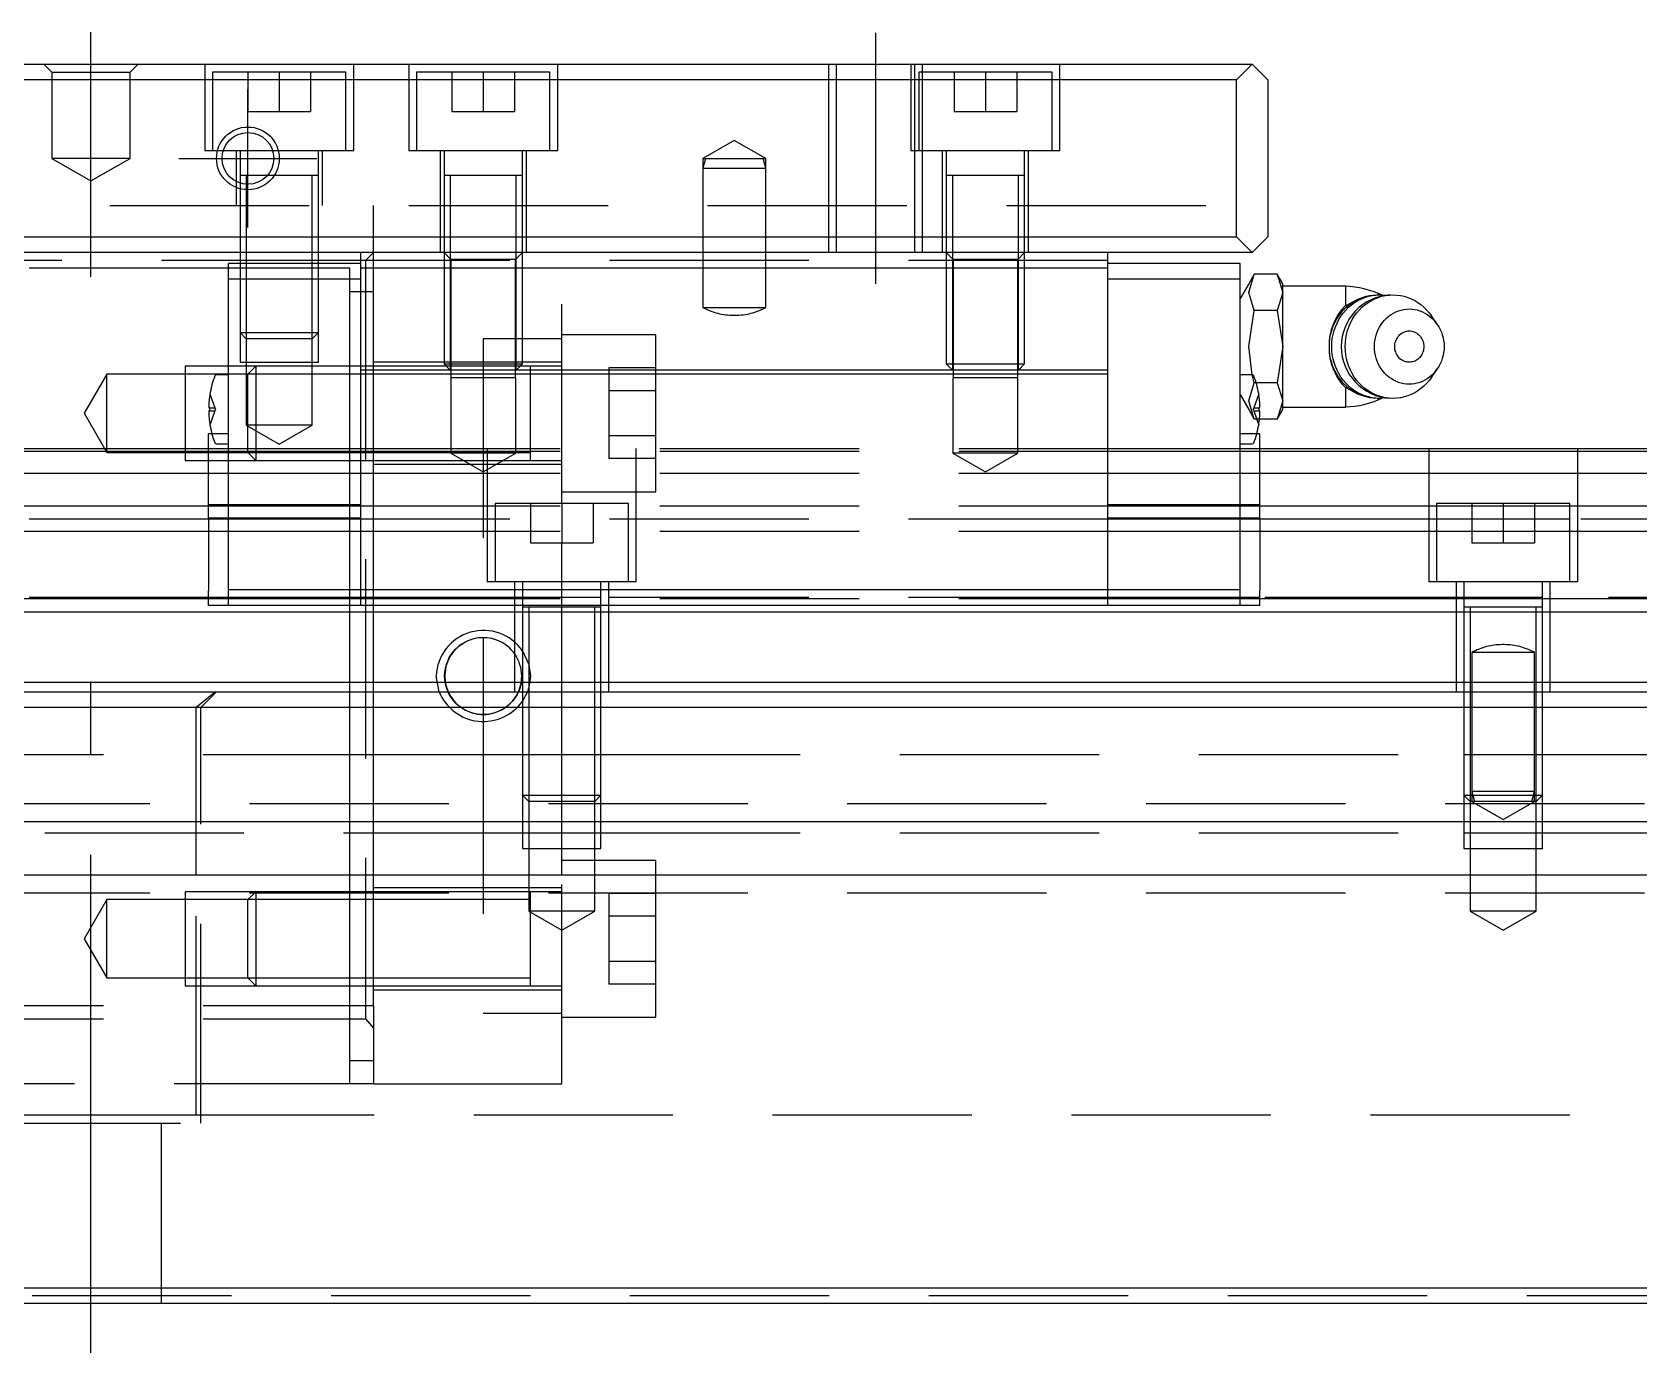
# Model space of a CAD drawing. Extents: x -8 to 878, y -369 to 120.
# Drawn here: x 286.2 to 388.6, y -337.2 to -253 of the extents above; entities that cross this region are included whole.
import ezdxf

# ---------------------------------------------------------------- set-up
doc = ezdxf.new("R2010")
doc.units = 0
doc.linetypes.add('CENTER', pattern=[50.8, 31.75, -6.35, 6.35, -6.35])
doc.linetypes.add('DASHED', pattern=[19.05, 12.7, -6.35])
doc.layers.get('0').update_dxf_attribs({"linetype": 'CONTINUOUS'})
doc.layers.add('CENTER', color=1, linetype='CENTER')

msp = doc.modelspace()

# ---------------------------------------------------------------- linework, layer by layer
at = {"color": 7, "linetype": 'CONTINUOUS'}
for p, q in [((216, -255.08), (364, -255.08)), ((364, -255.08), (363, -256.08)), ((365, -256.08), (364, -255.08)), ((363, -256.08), (217, -256.08)), ((363, -266.08), (363, -256.08)), ((365, -256.08), (365, -266.08)), ((301.23, -262.18), (299.5, -262.18)), ((301.67, -262.18), (301.23, -262.18)), ((304.5, -262.18), (301.67, -262.18)), ((317.5, -262.18), (312.5, -262.18)), ((317.5, -262.18), (312.5, -262.18)), ((349.5, -262.18), (344.5, -262.18)), ((217, -266.08), (363, -266.08)), ((363, -266.08), (364, -267.08)), ((364, -267.08), (365, -266.08)), ((364, -267.08), (216, -267.08)), ((307.2, -268.08), (307.2, -267.08)), ((354.8, -268.08), (354.8, -267.08)), ((307.2, -267.78), (298.77, -267.78)), ((298.77, -268.78), (298.77, -267.78)), ((307.2, -274.58), (307.2, -268.08)), ((354.8, -268.08), (307.2, -268.08)), ((363.23, -267.78), (354.8, -267.78)), ((354.8, -274.58), (354.8, -268.08)), ((363.23, -268.78), (363.23, -267.78)), ((298.77, -288.58), (298.77, -268.78)), ((307.2, -268.78), (298.77, -268.78)), ((363.23, -268.78), (354.8, -268.78)), ((363.23, -288.58), (363.23, -268.78)), ((363.78, -269.08), (363.23, -270.02)), ((364.13, -268.46), (363.78, -269.08)), ((363.78, -269.62), (364.13, -268.46)), ((365.6, -268.46), (364.13, -268.46)), ((365.6, -268.46), (365.6, -268.46)), ((365.96, -269.08), (365.6, -268.46)), ((365.6, -268.46), (365.96, -269.62)), ((365.96, -269.62), (365.96, -269.08)), ((369.96, -269.23), (365.96, -269.23)), ((369.96, -270.47), (369.96, -269.23)), ((364.13, -270.77), (363.78, -269.62)), ((365.96, -269.62), (365.6, -270.77)), ((365.96, -273.08), (365.96, -269.62)), ((370.72, -270.07), (369.96, -270.47)), ((370.18, -270.41), (370.38, -270.27)), ((370.33, -270.41), (370.53, -270.27)), ((370.38, -270.27), (370.58, -270.14)), ((370.53, -270.27), (370.74, -270.14)), ((370.58, -270.14), (370.8, -270.03)), ((370.74, -270.14), (370.96, -270.03)), ((370.8, -270.03), (371.03, -269.94)), ((370.96, -270.03), (371.18, -269.94)), ((371.03, -269.94), (371.26, -269.87)), ((371.18, -269.94), (371.41, -269.87)), ((371.19, -270.41), (371.39, -270.27)), ((371.26, -269.87), (371.49, -269.82)), ((371.39, -270.27), (371.6, -270.14)), ((371.41, -269.87), (371.64, -269.82)), ((371.49, -269.82), (371.73, -269.79)), ((371.6, -270.14), (371.81, -270.03)), ((371.64, -269.82), (371.88, -269.79)), ((371.73, -269.79), (371.97, -269.78)), ((371.81, -270.03), (372.04, -269.94)), ((371.88, -269.79), (372.12, -269.78)), ((372.12, -269.78), (371.97, -269.78)), ((372.04, -269.94), (372.27, -269.87)), ((372.12, -269.78), (372.53, -269.81)), ((372.27, -269.87), (372.5, -269.82)), ((372.5, -269.82), (372.74, -269.79)), ((372.74, -269.79), (372.98, -269.78)), ((372.98, -269.78), (373.22, -269.79)), ((373.22, -269.79), (373.45, -269.82)), ((373.45, -269.82), (373.69, -269.87)), ((373.69, -269.87), (373.92, -269.94)), ((373.92, -269.94), (374.14, -270.03)), ((374.14, -270.03), (374.36, -270.13)), ((374.36, -270.13), (374.56, -270.26)), ((374.56, -270.26), (374.76, -270.4)), ((363.78, -273.08), (364.13, -270.77)), ((365.6, -270.77), (364.13, -270.77)), ((365.6, -270.77), (365.96, -273.08)), ((369.37, -271.36), (369.5, -271.14)), ((369.5, -271.14), (369.65, -270.94)), ((369.52, -271.36), (369.66, -271.14)), ((369.65, -270.94), (369.81, -270.75)), ((369.66, -271.14), (369.8, -270.94)), ((369.8, -270.94), (369.97, -270.75)), ((369.81, -270.75), (369.99, -270.57)), ((369.97, -270.75), (370.14, -270.57)), ((369.99, -270.57), (370.18, -270.41)), ((370.14, -270.57), (370.33, -270.41)), ((370.38, -271.36), (370.51, -271.14)), ((370.51, -271.14), (370.66, -270.94)), ((370.66, -270.94), (370.83, -270.75)), ((370.83, -270.75), (371, -270.57)), ((371, -270.57), (371.19, -270.41)), ((372.44, -271.39), (372.57, -271.26)), ((372.57, -271.26), (372.71, -271.14)), ((372.71, -271.14), (372.85, -271.04)), ((372.85, -271.04), (373, -270.95)), ((373, -270.95), (373.16, -270.87)), ((373.16, -270.87), (373.32, -270.8)), ((373.32, -270.8), (373.49, -270.75)), ((373.49, -270.75), (373.66, -270.71)), ((373.66, -270.71), (373.83, -270.69)), ((373.83, -270.69), (374, -270.68)), ((374, -270.68), (374.18, -270.69)), ((374.18, -270.69), (374.35, -270.71)), ((374.35, -270.71), (374.52, -270.74)), ((374.52, -270.74), (374.69, -270.79)), ((374.69, -270.79), (374.85, -270.86)), ((374.76, -270.4), (374.95, -270.56)), ((374.85, -270.86), (375.01, -270.94)), ((374.95, -270.56), (375.12, -270.73)), ((375.01, -270.94), (375.16, -271.03)), ((375.12, -270.73), (375.29, -270.92)), ((375.16, -271.03), (375.31, -271.13)), ((375.29, -270.92), (375.44, -271.12)), ((375.31, -271.13), (375.44, -271.24)), ((375.8, -271.66), (375.44, -271.12)), ((375.44, -271.24), (375.57, -271.37)), ((368.96, -272.56), (369, -272.31)), ((369, -272.31), (369.07, -272.06)), ((369.07, -272.06), (369.15, -271.82)), ((369.11, -272.56), (369.16, -272.31)), ((369.15, -271.82), (369.25, -271.58)), ((369.16, -272.31), (369.22, -272.06)), ((369.22, -272.06), (369.31, -271.82)), ((369.25, -271.58), (369.37, -271.36)), ((369.31, -271.82), (369.41, -271.58)), ((369.41, -271.58), (369.52, -271.36)), ((369.97, -272.56), (370.02, -272.31)), ((370.02, -272.31), (370.08, -272.06)), ((370.08, -272.06), (370.16, -271.82)), ((370.16, -271.82), (370.26, -271.58)), ((370.26, -271.58), (370.38, -271.36)), ((371.86, -272.52), (371.91, -272.34)), ((371.91, -272.34), (371.97, -272.16)), ((371.97, -272.16), (372.04, -271.99)), ((372.04, -271.99), (372.12, -271.83)), ((372.12, -271.83), (372.22, -271.67)), ((372.22, -271.67), (372.33, -271.53)), ((372.33, -271.53), (372.44, -271.39)), ((373.36, -272.37), (373.42, -272.31)), ((373.42, -272.31), (373.48, -272.26)), ((373.48, -272.26), (373.55, -272.21)), ((373.55, -272.21), (373.62, -272.17)), ((373.62, -272.17), (373.7, -272.14)), ((373.7, -272.14), (373.78, -272.11)), ((373.78, -272.11), (373.85, -272.1)), ((373.85, -272.1), (373.93, -272.08)), ((373.93, -272.08), (374.01, -272.08)), ((374.01, -272.08), (374.1, -272.08)), ((374.1, -272.08), (374.18, -272.1)), ((374.18, -272.1), (374.25, -272.11)), ((374.25, -272.11), (374.33, -272.14)), ((374.33, -272.14), (374.41, -272.17)), ((374.41, -272.17), (374.48, -272.21)), ((374.48, -272.21), (374.54, -272.26)), ((374.54, -272.26), (374.61, -272.31)), ((374.61, -272.31), (374.67, -272.37)), ((375.57, -271.37), (375.69, -271.51)), ((375.69, -271.51), (375.8, -271.66)), ((375.8, -271.66), (375.9, -271.81)), ((375.9, -271.81), (375.98, -271.98)), ((375.98, -271.98), (376.06, -272.15)), ((376.06, -272.15), (376.12, -272.33)), ((376.12, -272.33), (376.17, -272.51)), ((364, -274.88), (363.78, -273.08)), ((365.96, -273.08), (365.6, -275.39)), ((365.96, -276.54), (365.96, -273.08)), ((368.92, -273.08), (368.93, -272.82)), ((368.93, -273.34), (368.92, -273.08)), ((368.93, -272.82), (368.96, -272.56)), ((368.96, -273.6), (368.93, -273.34)), ((369.07, -273.08), (369.08, -272.82)), ((369.08, -273.34), (369.07, -273.08)), ((369.08, -272.82), (369.11, -272.56)), ((369.11, -273.6), (369.08, -273.34)), ((369.93, -273.08), (369.94, -272.82)), ((369.94, -273.34), (369.93, -273.08)), ((369.94, -272.82), (369.97, -272.56)), ((369.97, -273.6), (369.94, -273.34)), ((371.8, -272.89), (371.82, -272.71)), ((371.8, -273.08), (371.8, -272.89)), ((371.8, -273.27), (371.8, -273.08)), ((371.82, -273.45), (371.8, -273.27)), ((371.82, -272.71), (371.86, -272.52)), ((373.09, -272.99), (373.1, -272.91)), ((373.09, -273.08), (373.09, -272.99)), ((373.09, -273.17), (373.09, -273.08)), ((373.1, -273.25), (373.09, -273.17)), ((373.1, -272.91), (373.12, -272.82)), ((373.12, -273.34), (373.1, -273.25)), ((373.12, -272.82), (373.15, -272.74)), ((373.15, -273.42), (373.12, -273.34)), ((373.15, -272.74), (373.18, -272.66)), ((373.18, -272.66), (373.21, -272.58)), ((373.21, -272.58), (373.26, -272.51)), ((373.26, -272.51), (373.31, -272.44)), ((373.31, -272.44), (373.36, -272.37)), ((374.67, -272.37), (374.72, -272.44)), ((374.72, -272.44), (374.77, -272.51)), ((374.77, -272.51), (374.81, -272.58)), ((374.81, -272.58), (374.85, -272.66)), ((374.85, -272.66), (374.88, -272.74)), ((374.88, -272.74), (374.91, -272.82)), ((374.91, -273.34), (374.88, -273.42)), ((374.91, -272.82), (374.92, -272.91)), ((374.92, -273.25), (374.91, -273.34)), ((374.92, -272.91), (374.94, -272.99)), ((374.94, -273.17), (374.92, -273.25)), ((374.94, -272.99), (374.94, -273.08)), ((374.94, -273.08), (374.94, -273.17)), ((376.17, -272.51), (376.2, -272.7)), ((376.2, -272.7), (376.23, -272.89)), ((376.23, -273.27), (376.2, -273.46)), ((376.23, -272.89), (376.23, -273.08)), ((376.23, -273.08), (376.23, -273.27)), ((369, -273.85), (368.96, -273.6)), ((369.07, -274.1), (369, -273.85)), ((369.15, -274.34), (369.07, -274.1)), ((369.16, -273.85), (369.11, -273.6)), ((369.25, -274.58), (369.15, -274.34)), ((369.22, -274.1), (369.16, -273.85)), ((369.31, -274.34), (369.22, -274.1)), ((369.41, -274.58), (369.31, -274.34)), ((370.02, -273.85), (369.97, -273.6)), ((370.08, -274.1), (370.02, -273.85)), ((370.16, -274.34), (370.08, -274.1)), ((370.26, -274.58), (370.16, -274.34)), ((371.86, -273.64), (371.82, -273.45)), ((371.91, -273.82), (371.86, -273.64)), ((371.97, -274), (371.91, -273.82)), ((372.04, -274.17), (371.97, -274)), ((372.12, -274.33), (372.04, -274.17)), ((372.22, -274.49), (372.12, -274.33)), ((373.18, -273.5), (373.15, -273.42)), ((373.21, -273.58), (373.18, -273.5)), ((373.26, -273.65), (373.21, -273.58)), ((373.31, -273.72), (373.26, -273.65)), ((373.36, -273.79), (373.31, -273.72)), ((373.42, -273.85), (373.36, -273.79)), ((373.48, -273.9), (373.42, -273.85)), ((373.55, -273.95), (373.48, -273.9)), ((373.62, -273.99), (373.55, -273.95)), ((373.7, -274.02), (373.62, -273.99)), ((373.78, -274.05), (373.7, -274.02)), ((373.85, -274.06), (373.78, -274.05)), ((373.93, -274.08), (373.85, -274.06)), ((374.01, -274.08), (373.93, -274.08)), ((374.1, -274.08), (374.01, -274.08)), ((374.18, -274.06), (374.1, -274.08)), ((374.25, -274.05), (374.18, -274.06)), ((374.33, -274.02), (374.25, -274.05)), ((374.41, -273.99), (374.33, -274.02)), ((374.48, -273.95), (374.41, -273.99)), ((374.54, -273.9), (374.48, -273.95)), ((374.61, -273.85), (374.54, -273.9)), ((374.67, -273.79), (374.61, -273.85)), ((374.72, -273.72), (374.67, -273.79)), ((374.77, -273.65), (374.72, -273.72)), ((374.81, -273.58), (374.77, -273.65)), ((374.85, -273.5), (374.81, -273.58)), ((374.88, -273.42), (374.85, -273.5)), ((375.9, -274.35), (375.8, -274.5)), ((375.98, -274.18), (375.9, -274.35)), ((376.06, -274.01), (375.98, -274.18)), ((376.12, -273.83), (376.06, -274.01)), ((376.17, -273.65), (376.12, -273.83)), ((376.2, -273.46), (376.17, -273.65)), ((298.77, -274.88), (297.99, -274.88)), ((307.2, -274.83), (307.2, -274.58)), ((354.8, -274.58), (307.2, -274.58)), ((307.2, -288.58), (307.2, -274.83)), ((354.8, -274.83), (307.2, -274.83)), ((354.8, -274.83), (354.8, -274.58)), ((354.8, -288.58), (354.8, -274.83)), ((364.01, -274.88), (363.23, -274.88)), ((365.6, -275.39), (364.26, -275.39)), ((365.6, -275.39), (365.96, -276.54)), ((369.37, -274.8), (369.25, -274.58)), ((369.5, -275.02), (369.37, -274.8)), ((369.52, -274.8), (369.41, -274.58)), ((369.65, -275.22), (369.5, -275.02)), ((369.66, -275.02), (369.52, -274.8)), ((369.81, -275.41), (369.65, -275.22)), ((369.8, -275.22), (369.66, -275.02)), ((369.97, -275.41), (369.8, -275.22)), ((369.99, -275.59), (369.81, -275.41)), ((370.14, -275.59), (369.97, -275.41)), ((370.38, -274.8), (370.26, -274.58)), ((370.51, -275.02), (370.38, -274.8)), ((370.66, -275.22), (370.51, -275.02)), ((370.83, -275.41), (370.66, -275.22)), ((371, -275.59), (370.83, -275.41)), ((372.33, -274.63), (372.22, -274.49)), ((372.44, -274.77), (372.33, -274.63)), ((372.57, -274.9), (372.44, -274.77)), ((372.71, -275.02), (372.57, -274.9)), ((372.85, -275.12), (372.71, -275.02)), ((373, -275.21), (372.85, -275.12)), ((373.16, -275.29), (373, -275.21)), ((373.32, -275.36), (373.16, -275.29)), ((373.49, -275.41), (373.32, -275.36)), ((373.66, -275.45), (373.49, -275.41)), ((374.52, -275.42), (374.35, -275.45)), ((374.69, -275.37), (374.52, -275.42)), ((374.85, -275.3), (374.69, -275.37)), ((375.01, -275.22), (374.85, -275.3)), ((375.12, -275.43), (374.95, -275.6)), ((375.16, -275.13), (375.01, -275.22)), ((375.29, -275.24), (375.12, -275.43)), ((375.31, -275.03), (375.16, -275.13)), ((375.44, -275.04), (375.29, -275.24)), ((375.44, -274.92), (375.31, -275.03)), ((375.44, -275.04), (375.8, -274.5)), ((375.57, -274.79), (375.44, -274.92)), ((375.69, -274.65), (375.57, -274.79)), ((375.8, -274.5), (375.69, -274.65)), ((369.96, -276.93), (369.96, -275.69)), ((369.96, -275.69), (370.72, -276.09)), ((370.18, -275.75), (369.99, -275.59)), ((370.33, -275.75), (370.14, -275.59)), ((370.38, -275.89), (370.18, -275.75)), ((370.53, -275.89), (370.33, -275.75)), ((370.58, -276.02), (370.38, -275.89)), ((370.74, -276.02), (370.53, -275.89)), ((370.8, -276.13), (370.58, -276.02)), ((370.96, -276.13), (370.74, -276.02)), ((371.03, -276.22), (370.8, -276.13)), ((371.18, -276.22), (370.96, -276.13)), ((371.19, -275.75), (371, -275.59)), ((371.26, -276.29), (371.03, -276.22)), ((371.41, -276.29), (371.18, -276.22)), ((371.39, -275.89), (371.19, -275.75)), ((371.49, -276.34), (371.26, -276.29)), ((371.6, -276.02), (371.39, -275.89)), ((371.64, -276.34), (371.41, -276.29)), ((371.73, -276.37), (371.49, -276.34)), ((371.81, -276.13), (371.6, -276.02)), ((371.88, -276.37), (371.64, -276.34)), ((371.97, -276.38), (371.73, -276.37)), ((372.04, -276.22), (371.81, -276.13)), ((372.12, -276.38), (371.88, -276.37)), ((371.97, -276.38), (372.12, -276.38)), ((372.27, -276.29), (372.04, -276.22)), ((372.53, -276.35), (372.12, -276.38)), ((372.5, -276.34), (372.27, -276.29)), ((372.74, -276.37), (372.5, -276.34)), ((372.98, -276.38), (372.74, -276.37)), ((373.22, -276.37), (372.98, -276.38)), ((373.45, -276.34), (373.22, -276.37)), ((373.69, -276.29), (373.45, -276.34)), ((373.83, -275.47), (373.66, -275.45)), ((373.92, -276.22), (373.69, -276.29)), ((374, -275.48), (373.83, -275.47)), ((374.14, -276.13), (373.92, -276.22)), ((374.18, -275.47), (374, -275.48)), ((374.36, -276.03), (374.14, -276.13)), ((374.35, -275.45), (374.18, -275.47)), ((374.56, -275.9), (374.36, -276.03)), ((374.76, -275.76), (374.56, -275.9)), ((374.95, -275.6), (374.76, -275.76)), ((297.58, -276.98), (297.5, -276.98)), ((297.5, -277.18), (297.58, -277.18)), ((297.58, -277.18), (297.58, -276.98)), ((364.42, -276.98), (364.42, -277.18)), ((364.5, -276.98), (364.42, -276.98)), ((364.42, -277.18), (364.5, -277.18)), ((365.96, -276.54), (365.6, -277.7)), ((365.6, -277.7), (365.96, -277.08)), ((365.96, -277.08), (365.96, -276.54)), ((365.96, -276.93), (369.96, -276.93)), ((365.6, -277.7), (364.47, -277.7)), ((365.6, -277.7), (365.6, -277.7)), ((297.5, -281.25), (297.5, -278.65)), ((297.71, -278.65), (297.5, -278.65)), ((297.99, -279.28), (298.77, -279.28)), ((363.23, -279.28), (364.01, -279.28)), ((364.5, -278.65), (364.29, -278.65)), ((364.5, -281.25), (364.5, -278.65)), ((282.5, -279.58), (297.5, -279.58)), ((282.5, -279.74), (297.5, -279.74)), ((364.5, -279.58), (580, -279.58)), ((364.5, -279.74), (580, -279.74)), ((282.5, -281.14), (297.5, -281.14)), ((297.5, -283.16), (297.5, -281.25)), ((364.5, -281.14), (580, -281.14)), ((364.5, -283.16), (364.5, -281.25)), ((282.5, -283.22), (297.5, -283.22)), ((298.77, -283.16), (297.5, -283.16)), ((297.5, -284.01), (297.5, -283.16)), ((364.5, -283.16), (363.23, -283.16)), ((364.5, -284.01), (364.5, -283.16)), ((364.5, -283.22), (580, -283.22)), ((297.5, -284.01), (297.5, -288.62)), ((298.77, -284.01), (297.5, -284.01)), ((364.5, -284.01), (363.23, -284.01)), ((364.5, -284.01), (364.5, -288.62)), ((282.5, -284.84), (297.5, -284.84)), ((364.5, -284.84), (580, -284.84)), ((297.5, -289.58), (297.5, -288.62)), ((307.2, -288.58), (298.77, -288.58)), ((298.77, -289.58), (298.77, -288.58)), ((307.2, -289.58), (307.2, -288.58)), ((354.8, -288.58), (307.2, -288.58)), ((363.23, -288.58), (354.8, -288.58)), ((354.8, -289.58), (354.8, -288.58)), ((363.23, -289.58), (363.23, -288.58)), ((364.5, -289.58), (364.5, -288.62)), ((282.5, -289.13), (297.5, -289.13)), ((298.77, -289.58), (297.5, -289.58)), ((307.2, -289.58), (298.77, -289.58)), ((354.8, -289.58), (307.2, -289.58)), ((322.5, -289.68), (317.5, -289.68)), ((322.5, -289.68), (317.5, -289.68)), ((363.23, -289.58), (354.8, -289.58)), ((364.5, -289.58), (363.23, -289.58)), ((364.5, -289.13), (580, -289.13)), ((382.5, -289.68), (377.5, -289.68)), ((382.5, -289.68), (377.5, -289.68)), ((0, -289.98), (580, -289.98)), ((0, -294.48), (580, -294.48)), ((1, -295.08), (579, -295.08)), ((578, -296.08), (2, -296.08)), ((578, -303.38), (2, -303.38)), ((578, -306.78), (2, -306.78)), ((2, -333.08), (578, -333.08)), ((579, -334.08), (1, -334.08))]:
    msp.add_line(p, q, dxfattribs=at)
at = {"color": 3, "linetype": 'DASHED'}
for p, q in [((287, -255.08), (287.5, -255.58)), ((287.5, -255.58), (287.5, -261.08)), ((287.5, -255.58), (292.5, -255.58)), ((292.5, -255.58), (293, -255.08)), ((292.5, -261.08), (292.5, -255.58)), ((297.25, -255.08), (297.25, -260.58)), ((297.75, -255.58), (297.75, -260.58)), ((306.25, -255.58), (297.75, -255.58)), ((300, -255.58), (300, -258.08)), ((302, -255.58), (302, -258.08)), ((304, -255.58), (304, -258.08)), ((306.25, -260.58), (306.25, -255.58)), ((306.75, -260.58), (306.75, -255.08)), ((310.25, -255.08), (310.25, -260.58)), ((310.75, -255.58), (310.75, -260.58)), ((319.25, -255.58), (310.75, -255.58)), ((313, -255.58), (313, -258.08)), ((315, -255.58), (315, -258.08)), ((317, -255.58), (317, -258.08)), ((319.25, -260.58), (319.25, -255.58)), ((319.75, -260.58), (319.75, -255.08)), ((337, -255.08), (337, -267.08)), ((337.5, -255.08), (337.5, -267.08)), ((342.25, -255.08), (342.25, -260.58)), ((342.5, -267.08), (342.5, -255.08)), ((342.75, -255.58), (342.75, -260.58)), ((351.25, -255.58), (342.75, -255.58)), ((343, -255.58), (343, -255.08)), ((343, -260.58), (343, -255.58)), ((345, -255.58), (345, -258.08)), ((347, -255.58), (347, -258.08)), ((349, -255.58), (349, -258.08)), ((351.25, -260.58), (351.25, -255.58)), ((351.75, -260.58), (351.75, -255.08)), ((300, -258.08), (302, -258.08)), ((302, -258.08), (304, -258.08)), ((313, -258.08), (315, -258.08)), ((315, -258.08), (317, -258.08)), ((345, -258.08), (347, -258.08)), ((347, -258.08), (349, -258.08)), ((331, -259.93), (329, -261.08)), ((333, -261.08), (331, -259.93)), ((287.5, -261.08), (290, -262.52)), ((292.5, -261.08), (287.5, -261.08)), ((290, -262.52), (292.5, -261.08)), ((297.25, -260.58), (306.75, -260.58)), ((299.25, -260.58), (299.25, -264.08)), ((299.5, -260.58), (299.5, -262.18)), ((304.5, -262.18), (304.5, -260.58)), ((304.75, -264.08), (304.75, -260.58)), ((310.25, -260.58), (319.75, -260.58)), ((312.25, -260.58), (312.25, -267.08)), ((312.5, -260.58), (312.5, -262.18)), ((317.5, -262.18), (317.5, -260.58)), ((317.75, -267.08), (317.75, -260.58)), ((329, -261.08), (329, -261.71)), ((329.17, -261.08), (329, -261.71)), ((329, -261.08), (333, -261.08)), ((333, -261.71), (332.83, -261.08)), ((333, -261.71), (333, -261.08)), ((342.25, -260.58), (351.75, -260.58)), ((343, -267.08), (343, -260.58)), ((344.25, -260.58), (344.25, -267.08)), ((344.5, -260.58), (344.5, -262.18)), ((349.5, -262.18), (349.5, -260.58)), ((349.75, -267.08), (349.75, -260.58)), ((329, -261.71), (329, -267.08)), ((329, -261.71), (333, -261.71)), ((333, -267.08), (333, -261.71)), ((299.5, -262.18), (299.5, -262.65)), ((299.5, -262.18), (299.5, -262.18)), ((299.5, -262.18), (299.5, -262.19)), ((304.5, -262.18), (299.5, -262.18)), ((299.5, -262.65), (299.5, -263.02)), ((299.5, -263.02), (299.5, -264.08)), ((299.9, -262.18), (299.9, -262.73)), ((299.9, -262.73), (299.9, -263.08)), ((299.9, -263.08), (299.9, -264.08)), ((304.1, -264.08), (304.1, -262.18)), ((304.5, -262.18), (304.5, -262.18)), ((304.5, -264.08), (304.5, -262.18)), ((304.5, -262.19), (304.5, -262.18)), ((312.5, -262.18), (312.5, -262.19)), ((312.5, -262.18), (312.5, -267.08)), ((312.5, -262.18), (312.5, -262.18)), ((317.5, -262.18), (312.5, -262.18)), ((312.9, -262.18), (312.9, -267.08)), ((317.1, -267.08), (317.1, -262.18)), ((317.5, -262.19), (317.5, -262.18)), ((317.5, -262.18), (317.5, -262.18)), ((317.5, -267.08), (317.5, -262.18)), ((344.5, -262.18), (344.5, -262.19)), ((344.5, -262.18), (344.5, -267.08)), ((344.5, -262.18), (344.5, -262.18)), ((349.5, -262.18), (344.5, -262.18)), ((344.9, -262.18), (344.9, -267.08)), ((349.1, -267.08), (349.1, -262.18)), ((349.5, -262.19), (349.5, -262.18)), ((349.5, -262.18), (349.5, -262.18)), ((349.5, -267.08), (349.5, -262.18)), ((215, -264.08), (365, -264.08)), ((299.5, -264.08), (299.5, -267.08)), ((299.5, -264.08), (299.5, -267.08)), ((299.9, -264.08), (299.9, -267.08)), ((304.1, -267.08), (304.1, -264.08)), ((304.5, -267.08), (304.5, -264.08)), ((304.5, -267.08), (304.5, -264.08)), ((308, -267.08), (308, -264.08)), ((299.5, -267.08), (299.5, -267.78)), ((299.5, -267.08), (299.5, -267.78)), ((299.9, -267.08), (299.9, -267.78)), ((304.1, -267.78), (304.1, -267.08)), ((304.5, -267.78), (304.5, -267.08)), ((304.5, -267.78), (304.5, -267.08)), ((308, -267.08), (307.5, -267.58)), ((308, -279.58), (308, -267.08)), ((312.5, -267.08), (312.94, -267.52)), ((312.5, -267.08), (312.5, -274.18)), ((317.5, -267.08), (312.5, -267.08)), ((312.9, -267.08), (312.9, -274.58)), ((317.06, -267.52), (317.5, -267.08)), ((317.1, -274.58), (317.1, -267.08)), ((317.5, -274.18), (317.5, -267.08)), ((329, -267.08), (329, -270.58)), ((333, -270.58), (333, -267.08)), ((344.5, -267.08), (344.94, -267.52)), ((344.5, -267.08), (344.5, -274.18)), ((349.5, -267.08), (344.5, -267.08)), ((344.9, -267.08), (344.9, -274.58)), ((349.06, -267.52), (349.5, -267.08)), ((349.1, -274.58), (349.1, -267.08)), ((349.5, -274.18), (349.5, -267.08)), ((307.2, -267.58), (272.8, -267.58)), ((298.77, -268.08), (272.8, -268.08)), ((299.5, -268.08), (298.77, -268.08)), ((299.5, -267.78), (299.5, -272.18)), ((299.5, -267.78), (299.5, -272.18)), ((299.9, -268.08), (299.5, -268.08)), ((299.9, -267.78), (299.9, -272.58)), ((304.1, -268.08), (299.9, -268.08)), ((304.1, -272.58), (304.1, -267.78)), ((304.5, -268.08), (304.1, -268.08)), ((304.5, -272.18), (304.5, -267.78)), ((304.5, -272.18), (304.5, -267.78)), ((306.5, -268.08), (304.5, -268.08)), ((306.5, -274.33), (306.5, -268.08)), ((354.8, -267.58), (307.2, -267.58)), ((307.5, -267.58), (307.5, -315.93)), ((312.94, -267.52), (312.94, -275.08)), ((317.06, -267.52), (312.94, -267.52)), ((317.06, -275.08), (317.06, -267.52)), ((320, -283.08), (320, -268.08)), ((344.94, -267.52), (344.94, -275.08)), ((349.06, -267.52), (344.94, -267.52)), ((349.06, -275.08), (349.06, -267.52)), ((307.2, -269.58), (306.5, -269.58)), ((308, -269.58), (307.2, -269.58)), ((329, -270.58), (333, -270.58)), ((330.94, -271.08), (331.06, -271.08)), ((299.5, -272.18), (299.9, -272.58)), ((299.5, -272.18), (299.5, -274.08)), ((299.5, -272.18), (304.5, -272.18)), ((304.1, -272.58), (304.5, -272.18)), ((304.5, -274.08), (304.5, -272.18)), ((326, -272.33), (320, -272.33)), ((326, -282.33), (326, -272.33)), ((299.9, -272.58), (299.9, -274.08)), ((304.1, -272.58), (299.9, -272.58)), ((304.1, -274.08), (304.1, -272.58)), ((320, -272.58), (315, -272.58)), ((315, -272.58), (315, -291.62)), ((298.77, -274.33), (296, -274.33)), ((296, -274.33), (296, -280.33)), ((300.5, -274.33), (298.77, -274.33)), ((299.5, -274.08), (304.5, -274.08)), ((299.9, -274.08), (299.9, -278.08)), ((300.5, -274.33), (300, -274.83)), ((307.2, -274.33), (300.5, -274.33)), ((307.2, -274.33), (300.5, -274.33)), ((300.5, -274.33), (300.5, -279.58)), ((304.1, -278.08), (304.1, -274.08)), ((306.5, -274.83), (306.5, -274.33)), ((308, -274.33), (307.2, -274.33)), ((308, -274.33), (307.2, -274.33)), ((320, -274.08), (308, -274.08)), ((312.65, -274.33), (308, -274.33)), ((312.5, -274.18), (312.9, -274.58)), ((312.5, -274.18), (317.5, -274.18)), ((312.9, -274.33), (312.65, -274.33)), ((317.1, -274.33), (312.9, -274.33)), ((317.1, -274.58), (317.5, -274.18)), ((317.35, -274.33), (317.1, -274.33)), ((318, -274.33), (317.35, -274.33)), ((318, -274.33), (318, -274.33)), ((320, -274.33), (318, -274.33)), ((318.01, -274.33), (318, -274.33)), ((318, -277.17), (318, -274.33)), ((344.5, -274.18), (344.9, -274.58)), ((344.5, -274.18), (349.5, -274.18)), ((349.1, -274.58), (349.5, -274.18)), ((291, -274.83), (289.56, -277.33)), ((296, -274.83), (291, -274.83)), ((291, -279.83), (291, -274.83)), ((300, -274.83), (296, -274.83)), ((307.2, -274.83), (300, -274.83)), ((300, -279.58), (300, -274.83)), ((306.5, -279.58), (306.5, -274.83)), ((312.93, -275.08), (312.93, -279.88)), ((317.07, -275.08), (312.93, -275.08)), ((317.07, -279.88), (317.07, -275.08)), ((326, -274.44), (323, -274.44)), ((323, -274.44), (323, -275.89)), ((344.93, -275.08), (344.93, -279.88)), ((349.07, -275.08), (344.93, -275.08)), ((349.07, -279.88), (349.07, -275.08)), ((363.78, -276.54), (364.13, -275.39)), ((364.13, -275.39), (364, -274.88)), ((364.26, -275.39), (364.13, -275.39)), ((297.58, -276.08), (297.9, -276.98)), ((323, -275.89), (323, -278.77)), ((326, -275.89), (323, -275.89)), ((363.23, -276.14), (363.78, -277.08)), ((364.42, -276.08), (364.1, -276.98)), ((289.56, -277.33), (291, -279.83)), ((297.58, -276.98), (297.9, -276.98)), ((297.9, -277.18), (297.58, -278.08)), ((297.58, -277.18), (297.9, -277.18)), ((297.9, -276.98), (297.94, -277.08)), ((297.9, -277.18), (297.94, -277.08)), ((318, -280.33), (318, -277.17)), ((364.13, -277.7), (363.78, -276.54)), ((363.78, -277.08), (364.13, -277.7)), ((364.1, -276.98), (364.06, -277.08)), ((364.1, -277.18), (364.06, -277.08)), ((364.1, -276.98), (364.42, -276.98)), ((364.1, -277.18), (364.42, -278.08)), ((364.1, -277.18), (364.42, -277.18)), ((299.9, -278.08), (302, -279.29)), ((304.1, -278.08), (299.9, -278.08)), ((302, -279.29), (304.1, -278.08)), ((364.47, -277.7), (364.13, -277.7)), ((298.77, -278.65), (297.71, -278.65)), ((323, -278.77), (323, -280.22)), ((326, -278.77), (323, -278.77)), ((364.29, -278.65), (363.23, -278.65)), ((291, -279.83), (296, -279.83)), ((296, -279.83), (300, -279.83)), ((296, -280.33), (298.77, -280.33)), ((297.5, -279.58), (298.77, -279.58)), ((297.5, -279.74), (298.77, -279.74)), ((298.77, -279.58), (307.2, -279.58)), ((298.77, -279.74), (307.2, -279.74)), ((298.77, -280.33), (300.5, -280.33)), ((300, -279.83), (300, -279.58)), ((300, -279.83), (300.5, -280.33)), ((300, -279.83), (307.2, -279.83)), ((300.5, -279.58), (300.5, -280.33)), ((300.5, -280.33), (307.2, -280.33)), ((300.5, -280.33), (307.2, -280.33)), ((306.5, -279.83), (306.5, -279.58)), ((306.5, -280.33), (306.5, -279.83)), ((306.5, -289.58), (306.5, -280.33)), ((307.2, -279.58), (354.8, -279.58)), ((307.2, -279.74), (354.8, -279.74)), ((307.2, -279.83), (308, -279.83)), ((307.2, -280.33), (308, -280.33)), ((307.2, -280.33), (308, -280.33)), ((308, -289.58), (308, -279.58)), ((308, -279.83), (318, -279.83)), ((308, -280.33), (318.01, -280.33)), ((312.93, -279.88), (315, -281.07)), ((317.07, -279.88), (312.93, -279.88)), ((315, -281.07), (317.07, -279.88)), ((315.25, -279.58), (315.25, -288.08)), ((318, -280.33), (320, -280.33)), ((326, -280.22), (323, -280.22)), ((324.75, -288.08), (324.75, -279.58)), ((344.93, -279.88), (347, -281.07)), ((349.07, -279.88), (344.93, -279.88)), ((347, -281.07), (349.07, -279.88)), ((354.8, -279.58), (363.23, -279.58)), ((354.8, -279.74), (363.23, -279.74)), ((363.23, -279.58), (364.5, -279.58)), ((363.23, -279.74), (364.5, -279.74)), ((375.25, -279.58), (375.25, -288.08)), ((384.75, -288.08), (384.75, -279.58)), ((297.5, -281.14), (298.77, -281.14)), ((298.77, -281.14), (307.2, -281.14)), ((307.2, -281.14), (354.8, -281.14)), ((308, -280.58), (320, -280.58)), ((354.8, -281.14), (363.23, -281.14)), ((363.23, -281.14), (364.5, -281.14)), ((320, -282.33), (326, -282.33)), ((297.5, -283.22), (298.77, -283.22)), ((307.2, -283.16), (298.77, -283.16)), ((298.77, -283.22), (307.2, -283.22)), ((307.2, -283.22), (354.8, -283.22)), ((315.75, -283.08), (315.75, -288.08)), ((324.25, -283.08), (315.75, -283.08)), ((318, -283.08), (318, -285.58)), ((320, -283.08), (320, -285.58)), ((322, -283.08), (322, -285.58)), ((324.25, -288.08), (324.25, -283.08)), ((363.23, -283.16), (354.8, -283.16)), ((354.8, -283.22), (363.23, -283.22)), ((363.23, -283.22), (364.5, -283.22)), ((375.75, -283.08), (375.75, -288.08)), ((384.25, -283.08), (375.75, -283.08)), ((378, -283.08), (378, -285.58)), ((380, -283.08), (380, -285.58)), ((382, -283.08), (382, -285.58)), ((384.25, -288.08), (384.25, -283.08)), ((298.77, -284.08), (268, -284.08)), ((307.2, -284.01), (298.77, -284.01)), ((306.5, -284.08), (298.77, -284.08)), ((307.2, -284.08), (306.5, -284.08)), ((308, -284.08), (307.2, -284.08)), ((315, -284.08), (308, -284.08)), ((354.8, -284.08), (315, -284.08)), ((363.23, -284.01), (354.8, -284.01)), ((363.23, -284.08), (354.8, -284.08)), ((364.5, -284.08), (363.23, -284.08)), ((375.75, -284.08), (364.5, -284.08)), ((384.25, -284.08), (375.75, -284.08)), ((435.75, -284.08), (384.25, -284.08)), ((297.5, -284.84), (298.77, -284.84)), ((298.77, -284.84), (307.2, -284.84)), ((307.2, -284.84), (354.8, -284.84)), ((318, -285.58), (320, -285.58)), ((320, -288.08), (320, -285.58)), ((320, -285.58), (322, -285.58)), ((354.8, -284.84), (363.23, -284.84)), ((363.23, -284.84), (364.5, -284.84)), ((378, -285.58), (380, -285.58)), ((380, -285.58), (382, -285.58)), ((324.75, -288.08), (315.25, -288.08)), ((317, -288.08), (317, -295.08)), ((317.5, -288.08), (317.5, -289.58)), ((320, -289.58), (320, -288.08)), ((322.5, -289.58), (322.5, -288.08)), ((323, -295.08), (323, -288.08)), ((384.75, -288.08), (375.25, -288.08)), ((377, -288.08), (377, -295.08)), ((377.5, -288.08), (377.5, -289.68)), ((382.5, -289.68), (382.5, -288.08)), ((383, -295.08), (383, -288.08)), ((298.77, -289.08), (240, -289.08)), ((297.5, -289.13), (298.77, -289.13)), ((306.5, -289.08), (298.77, -289.08)), ((298.77, -289.13), (307.2, -289.13)), ((307.2, -289.08), (306.5, -289.08)), ((306.5, -295.08), (306.5, -289.58)), ((308, -289.08), (307.2, -289.08)), ((307.2, -289.13), (354.8, -289.13)), ((317.5, -289.08), (308, -289.08)), ((308, -295.08), (308, -289.58)), ((320, -289.08), (317.5, -289.08)), ((317.5, -289.58), (317.5, -289.68)), ((317.5, -289.67), (317.5, -289.68)), ((317.5, -289.68), (317.5, -295.08)), ((317.5, -289.68), (317.5, -289.68)), ((317.9, -289.68), (317.9, -295.08)), ((322.5, -289.08), (320, -289.08)), ((320, -289.68), (320, -289.58)), ((320, -295.08), (320, -289.68)), ((322.1, -295.08), (322.1, -289.68)), ((354.8, -289.08), (322.5, -289.08)), ((322.5, -289.68), (322.5, -289.58)), ((322.5, -289.68), (322.5, -289.67)), ((322.5, -295.08), (322.5, -289.68)), ((322.5, -289.68), (322.5, -289.68)), ((363.23, -289.08), (354.8, -289.08)), ((354.8, -289.13), (363.23, -289.13)), ((364.5, -289.08), (363.23, -289.08)), ((363.23, -289.13), (364.5, -289.13)), ((377.5, -289.08), (364.5, -289.08)), ((382.5, -289.08), (377.5, -289.08)), ((377.5, -289.67), (377.5, -289.68)), ((377.5, -289.68), (377.5, -289.68)), ((377.5, -289.68), (377.5, -295.08)), ((382.5, -289.68), (377.5, -289.68)), ((377.9, -289.68), (377.9, -295.08)), ((382.1, -295.08), (382.1, -289.68)), ((437.5, -289.08), (382.5, -289.08)), ((382.5, -289.68), (382.5, -289.67)), ((382.5, -289.68), (382.5, -289.68)), ((382.5, -295.08), (382.5, -289.68)), ((315, -291.63), (315, -295.08)), ((317.5, -292.48), (317.9, -293.34)), ((378, -292.58), (378, -295.08)), ((382, -292.58), (378, -292.58)), ((380.06, -292.08), (379.94, -292.08)), ((382, -295.08), (382, -292.58)), ((317.9, -293.34), (318, -294.08)), ((312.18, -295.08), (312, -294.08)), ((317.9, -294.82), (317.82, -295.08)), ((318, -294.08), (317.9, -294.82)), ((297.94, -295.08), (296.71, -296.08)), ((297, -296.08), (298, -295.08)), ((306.5, -303.38), (306.5, -295.08)), ((308, -303.38), (308, -295.08)), ((315, -295.08), (315, -296.53)), ((317.5, -295.08), (317.5, -301.68)), ((317.5, -295.08), (317.5, -301.68)), ((317.82, -295.08), (317.5, -295.68)), ((317.9, -295.08), (317.9, -302.08)), ((320, -302.08), (320, -295.08)), ((322.1, -302.08), (322.1, -295.08)), ((322.5, -301.68), (322.5, -295.08)), ((322.5, -301.68), (322.5, -295.08)), ((377.5, -295.08), (377.5, -301.68)), ((377.5, -295.08), (377.5, -301.68)), ((377.9, -295.08), (377.9, -302.08)), ((378, -295.08), (378, -301.45)), ((382, -301.45), (382, -295.08)), ((382.1, -302.08), (382.1, -295.08)), ((382.5, -301.68), (382.5, -295.08)), ((382.5, -301.68), (382.5, -295.08)), ((296.71, -303.38), (296.71, -296.08)), ((297, -322.58), (297, -296.08)), ((315, -296.54), (315, -315.58)), ((240, -299.08), (306.5, -299.08)), ((306.5, -299.08), (308, -299.08)), ((308, -299.08), (317.5, -299.08)), ((317.5, -299.08), (317.9, -299.08)), ((317.9, -299.08), (320, -299.08)), ((320, -299.08), (322.1, -299.08)), ((322.1, -299.08), (322.5, -299.08)), ((322.5, -299.08), (377.5, -299.08)), ((377.5, -299.08), (377.9, -299.08)), ((377.9, -299.08), (378, -299.08)), ((378, -299.08), (382, -299.08)), ((382, -299.08), (382.1, -299.08)), ((382.1, -299.08), (382.5, -299.08)), ((382.5, -299.08), (403.29, -299.08)), ((317.5, -301.68), (317.9, -302.08)), ((317.5, -301.68), (317.5, -303.38)), ((317.5, -301.68), (322.5, -301.68)), ((322.1, -302.08), (322.5, -301.68)), ((322.5, -303.38), (322.5, -301.68)), ((377.5, -301.68), (377.9, -302.08)), ((377.5, -301.68), (377.5, -303.38)), ((377.5, -301.68), (382.5, -301.68)), ((378, -301.45), (378, -302.08)), ((378, -301.45), (378.17, -302.08)), ((382, -301.45), (378, -301.45)), ((381.83, -302.08), (382, -301.45)), ((382, -302.08), (382, -301.45)), ((382.1, -302.08), (382.5, -301.68)), ((382.5, -303.38), (382.5, -301.68)), ((579.5, -302.23), (0.5, -302.23)), ((317.9, -302.08), (317.9, -305.08)), ((322.1, -302.08), (317.9, -302.08)), ((320, -303.38), (320, -302.08)), ((322.1, -305.08), (322.1, -302.08)), ((377.9, -302.08), (377.9, -305.08)), ((382.1, -302.08), (377.9, -302.08)), ((378, -302.08), (380, -303.23)), ((380, -303.23), (382, -302.08)), ((382.1, -305.08), (382.1, -302.08)), ((268, -304.08), (306.5, -304.08)), ((296.71, -306.78), (296.71, -303.38)), ((306.5, -306.78), (306.5, -303.38)), ((306.5, -304.08), (308, -304.08)), ((308, -306.78), (308, -303.38)), ((308, -304.08), (315, -304.08)), ((315, -304.08), (317.5, -304.08)), ((317.5, -303.38), (317.5, -305.08)), ((317.5, -304.08), (320, -304.08)), ((320, -305.08), (320, -303.38)), ((320, -304.08), (322.5, -304.08)), ((322.5, -305.08), (322.5, -303.38)), ((322.5, -304.08), (377.5, -304.08)), ((377.5, -303.38), (377.5, -305.08)), ((377.5, -304.08), (382.5, -304.08)), ((382.5, -305.08), (382.5, -303.38)), ((382.5, -304.08), (403.29, -304.08)), ((317.5, -305.08), (322.5, -305.08)), ((317.9, -305.08), (317.9, -309.08)), ((320, -306.78), (320, -305.08)), ((322.1, -309.08), (322.1, -305.08)), ((377.5, -305.08), (382.5, -305.08)), ((377.9, -305.08), (377.9, -309.08)), ((382.1, -309.08), (382.1, -305.08)), ((326, -305.83), (320, -305.83)), ((326, -306.78), (326, -305.83)), ((296.71, -322.08), (296.71, -306.78)), ((306.5, -307.83), (306.5, -306.78)), ((308, -315.08), (308, -306.78)), ((320, -320.08), (320, -306.78)), ((326, -315.83), (326, -306.78)), ((579.5, -307.93), (0.5, -307.93)), ((300.5, -307.83), (296, -307.83)), ((296, -307.83), (296, -313.83)), ((300.5, -307.83), (300, -308.33)), ((308, -307.83), (300.5, -307.83)), ((308, -307.83), (300.5, -307.83)), ((300.5, -307.83), (300.5, -313.83)), ((306.5, -308.33), (306.5, -307.83)), ((320, -307.58), (308, -307.58)), ((318.01, -307.83), (308, -307.83)), ((320, -307.83), (318, -307.83)), ((318, -313.83), (318, -307.83)), ((318, -310.83), (318, -307.83)), ((318, -313.83), (318, -307.83)), ((318, -310.83), (318, -307.83)), ((326, -307.94), (323, -307.94)), ((323, -307.94), (323, -309.39)), ((291, -308.33), (289.56, -310.83)), ((296, -308.33), (291, -308.33)), ((291, -313.33), (291, -308.33)), ((300, -308.33), (296, -308.33)), ((308, -308.33), (300, -308.33)), ((300, -313.33), (300, -308.33)), ((306.5, -313.33), (306.5, -308.33)), ((318, -308.33), (308, -308.33)), ((317.9, -309.08), (320, -310.29)), ((322.1, -309.08), (317.9, -309.08)), ((318, -313.33), (318, -308.33)), ((320, -310.29), (322.1, -309.08)), ((377.9, -309.08), (380, -310.29)), ((382.1, -309.08), (377.9, -309.08)), ((380, -310.29), (382.1, -309.08)), ((323, -309.39), (323, -312.27)), ((326, -309.39), (323, -309.39)), ((289.56, -310.83), (291, -313.33)), ((326, -312.27), (323, -312.27)), ((323, -312.27), (323, -313.72)), ((291, -313.33), (296, -313.33)), ((296, -313.33), (300, -313.33)), ((296, -313.83), (300.5, -313.83)), ((300, -313.33), (300.5, -313.83)), ((300, -313.33), (308, -313.33)), ((300.5, -313.83), (308, -313.83)), ((300.5, -313.83), (308, -313.83)), ((306.5, -313.83), (306.5, -313.33)), ((306.5, -320.08), (306.5, -313.83)), ((308, -313.33), (318, -313.33)), ((308, -313.83), (318.01, -313.83)), ((308, -314.08), (320, -314.08)), ((318, -313.83), (318, -313.33)), ((318, -313.83), (320, -313.83)), ((326, -313.72), (323, -313.72)), ((240, -315.08), (308, -315.08)), ((308, -315.08), (308, -320.08)), ((240, -315.93), (307.5, -315.93)), ((307.5, -315.93), (308, -316.53)), ((315, -315.58), (320, -315.58)), ((320, -315.83), (326, -315.83)), ((306.5, -318.58), (308, -318.58)), ((308, -320.08), (240, -320.08)), ((308, -320.08), (320, -320.08)), ((296.71, -322.08), (283.29, -322.08)), ((403.29, -322.08), (296.71, -322.08)), ((283, -322.58), (297, -322.58)), ((294.5, -334.08), (294.5, -322.58)), ((0.5, -333.58), (579.5, -333.58))]:
    msp.add_line(p, q, dxfattribs=at)
at = {"color": 3, "linetype": 'CONTINUOUS'}
msp.add_circle((300, -261.08), 2, dxfattribs=at)
at = {"color": 7, "linetype": 'CONTINUOUS'}
msp.add_circle((300, -261.08), 1.65, dxfattribs=at)
at = {"color": 3, "linetype": 'DASHED'}
msp.add_circle((315, -294.08), 2.46, dxfattribs=at)
at = {"color": 7, "linetype": 'CONTINUOUS'}
for centre, radius, start, end in [((369.73, -275.23), 6, 65.106, 87.8214), ((372.98, -273.08), 3.3, 92.9134, 180), ((372.4, -272.95), 3.49, 134.5664, 182.1846), ((372.37, -273.22), 3.46, 177.7054, 225.6414), ((372.98, -273.08), 3.3, 180, 267.0626), ((303.5, -277.08), 6, 159.1494, 170.4059), ((297.99, -274.98), 0.1, 90, 159.1494), ((364.01, -274.98), 0.1, 20.8506, 90), ((358.5, -277.08), 6, 9.5941, 20.8506), ((303.5, -277.08), 6, 170.4203, 179.0449), ((358.5, -277.08), 6, 0.9551, 9.5797), ((369.73, -270.93), 6, 272.1786, 294.894), ((303.5, -277.08), 6, 180.9551, 189.5797), ((358.5, -277.08), 6, 350.4203, 359.0449), ((303.5, -277.08), 6, 189.5941, 200.8506), ((358.5, -277.08), 6, 339.1494, 350.4059), ((297.99, -279.18), 0.1, 200.8506, 270), ((364.01, -279.18), 0.1, 270, 339.1494)]:
    msp.add_arc(centre, radius, start, end, dxfattribs=at)
at = {"color": 3, "linetype": 'DASHED'}
for centre, radius, start, end in [((330.94, -267.08), 4, 241.0305, 270), ((331.06, -267.08), 4, 270, 298.9695), ((315.02, -294.19), 3.02, 34.5449, 177.9174), ((315, -294.08), 2.45, 0, 204.053), ((379.94, -296.08), 4, 90, 118.9695), ((380.06, -296.08), 4, 61.0305, 90), ((315, -294.08), 2.45, 335.947, 0), ((315.01, -293.93), 3.05, 202.1073, 324.9851), ((315, -294.08), 2.45, 204.053, 335.947)]:
    msp.add_arc(centre, radius, start, end, dxfattribs=at)
at = {"layer": 'CENTER', "color": 1, "linetype": 'CENTER'}
for p, q in [((290, -268.63), (290, -253.03)), ((340, -253.08), (340, -269.08)), ((300, -265.48), (300, -256.68)), ((295.6, -261.08), (304.4, -261.08)), ((290, -337.23), (290, -294.43))]:
    msp.add_line(p, q, dxfattribs=at)

doc.saveas('drawing.dxf')
